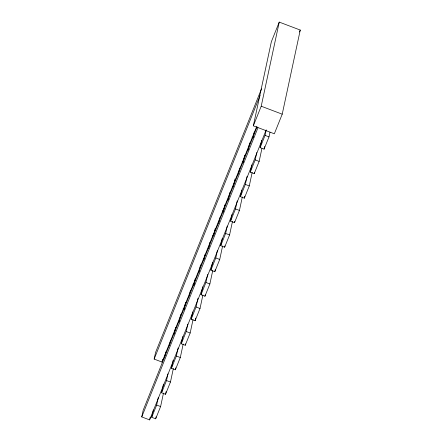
<?xml version="1.0" encoding="UTF-8"?>
<svg xmlns="http://www.w3.org/2000/svg" width="442" height="442" viewBox="0 0 442 442"><rect width="100%" height="100%" fill="white"/><g stroke="black" fill="none" stroke-linecap="round" stroke-linejoin="round"><path stroke-width="0.66" d="M266.112 130.092L149.623 419.9L141.744 416.916L143.175 410.237L257.095 126.826M256.653 126.633L162.021 362.064L154.142 359.081L155.573 352.401L261.52 88.82M149.623 419.9L150.197 417.231M162.021 362.064L162.595 359.39M163.49 393.071L160.601 406.552L155.672 418.806L151.733 417.314L153.324 409.905M164.446 358.009L165.75 351.948M151.733 417.314L156.661 405.06L158.253 397.645M169.374 345.754L170.529 340.362M155.672 418.806L156.109 416.784M173.347 368.556L170.457 382.037L165.529 394.292L161.59 392.8L163.468 384.037M174.159 334.169L175.601 327.428M161.59 392.8L166.518 380.545L167.96 373.805M179.087 321.914L180.673 314.5M165.529 394.292L166.104 391.595M183.198 344.042L180.308 357.517L175.38 369.777L171.441 368.285L173.176 360.197M184.01 309.654L185.601 302.24M171.441 368.285L176.369 356.025L178.104 347.942M189.231 296.046L190.386 290.659M175.38 369.777L175.817 367.755M193.055 319.522L190.165 333.003L185.237 345.263L181.297 343.771L182.889 336.356M193.723 285.814L195.314 278.399M181.297 343.771L186.226 331.511L187.811 324.096M198.939 272.206L200.53 264.791M185.237 345.263L185.524 343.915M202.906 295.007L200.016 308.488L195.093 320.743L191.154 319.251L192.74 311.842M203.867 259.946L205.022 254.559M191.154 319.251L196.077 306.997L197.955 298.234M208.646 248.365L209.95 242.299M195.093 320.743L195.668 318.047M212.762 270.493L209.873 283.968L204.944 296.228L201.005 294.737L202.74 286.648M213.574 236.105L215.166 228.691M201.005 294.737L205.933 282.482L207.668 274.394M218.646 223.177L219.801 217.784M204.944 296.228L205.232 294.88M222.613 245.979L219.724 259.454L214.801 271.714L210.862 270.222L212.596 262.134M223.287 212.265L224.873 204.85M210.862 270.222L215.79 257.962L217.376 250.548M228.21 200.005L229.801 192.59M214.801 271.714L215.232 269.692M232.47 221.459L229.58 234.94L224.652 247.2L220.713 245.708L222.304 238.293M233.282 187.077L235.017 178.988M220.713 245.708L225.641 233.448L227.232 226.033M238.354 174.142L239.658 168.076M224.652 247.2L224.945 245.851M242.327 196.944L239.437 210.425L234.509 222.68L230.569 221.188L232.011 214.453M243.139 162.557L244.73 155.148M230.569 221.188L235.498 208.933L237.227 200.845M248.067 150.302L249.653 142.888M253.332 125.832L271.366 41.714L279.245 22.1L300.256 30.056L282.223 114.174L274.338 133.788L253.332 125.832L261.211 106.218L279.245 22.1M234.509 222.68L234.796 221.332M252.178 172.43L249.288 185.905L244.36 198.165L240.42 196.673L241.868 189.933M253.139 137.368L254.294 131.976M240.42 196.673L245.349 184.413L247.084 176.33M244.36 198.165L244.796 196.143M261.891 148.589L259.145 161.391L254.216 173.651L250.277 172.159L251.868 164.744M250.277 172.159L255.205 159.899L256.791 152.484M254.216 173.651L254.504 172.303M270.007 132.158L268.996 136.876L264.073 149.131L260.134 147.645L261.719 140.23M260.134 147.645L265.056 135.385L266.217 129.992M264.073 149.131L264.647 146.44M154.142 359.081L260.089 95.5M141.744 416.916L257.979 127.749M299.494 31.951L300.256 30.056M261.211 106.218L282.223 114.174M265.056 135.385L268.996 136.876M252.078 137.247L253.205 137.672M255.205 159.899L259.145 161.391M242.227 161.766L243.354 162.192M245.349 184.413L249.288 185.905M232.37 186.281L233.498 186.706M235.498 208.933L239.437 210.425M222.519 210.795L223.641 211.221M225.641 233.448L229.58 234.94M212.663 235.31L213.79 235.735M215.79 257.962L219.724 259.454M205.933 282.482L209.873 283.968M192.955 284.344L194.082 284.77M196.077 306.997L200.016 308.488M183.098 308.859L184.226 309.284M186.226 331.511L190.165 333.003M173.247 333.373L174.369 333.804M176.369 356.025L180.308 357.517M166.518 380.545L170.457 382.037M156.661 405.06L160.601 406.552"/></g></svg>
